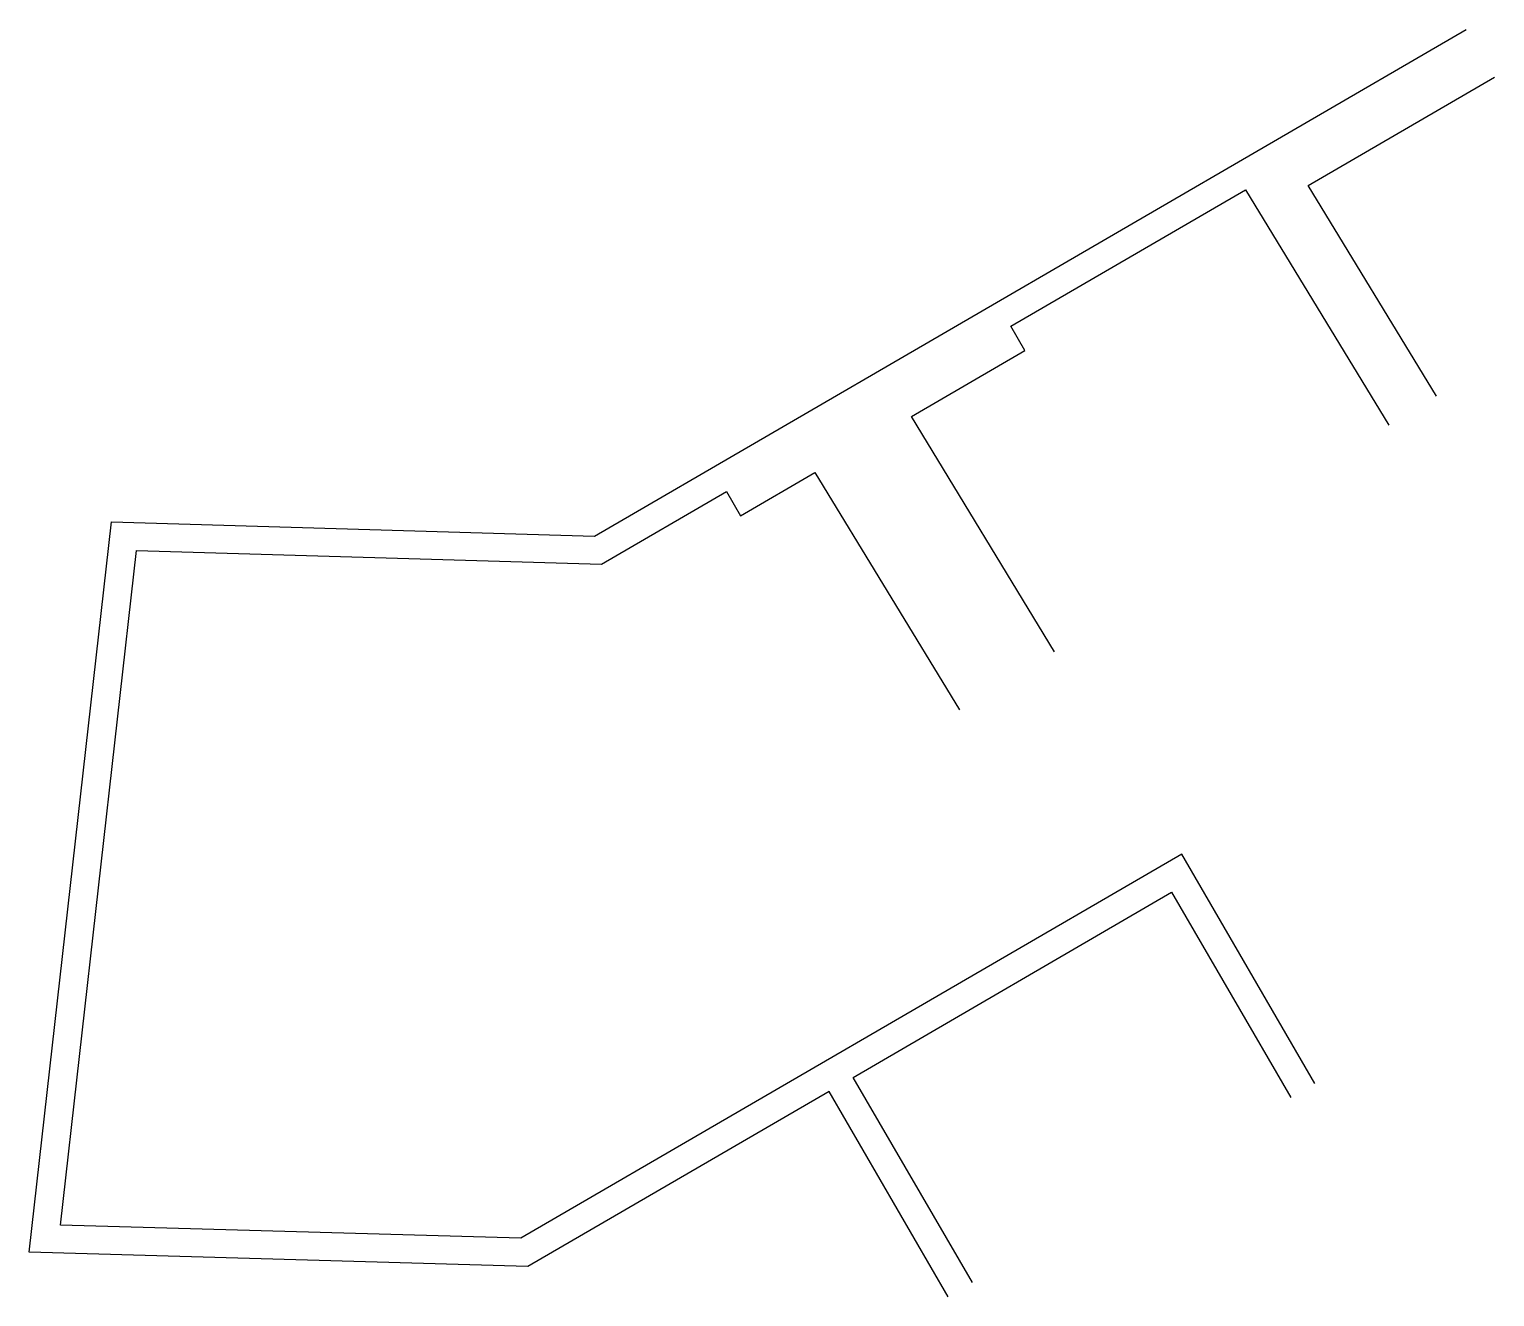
# Model space of a CAD drawing. Header units: millimetres. Extents: x -931 to 10092, y 315 to 9845.
import ezdxf

# ---------------------------------------------------------------- set-up
doc = ezdxf.new("R2010")
doc.units = ezdxf.units.MM
doc.layers.add('PP-BEAM', color=7, linetype='Continuous')

msp = doc.modelspace()

# ---------------------------------------------------------------- linework, layer by layer
at = {"layer": 'PP-BEAM'}
for points in [[(5982, 315), (5085, 1858), (2819, 542), (-931, 651), (-313, 6141), (3320, 6035), (9877, 9845)], [(9654, 7086), (8690, 8670), (10092, 9485)], [(6782, 5164), (5704, 6934), (6557, 7430), (6452, 7612), (8217, 8638), (9295, 6868)], [(8740, 1918), (7738, 3643), (2766, 754), (-697, 854), (-125, 5925), (3374, 5824), (4313, 6369), (4419, 6188), (4978, 6512), (6065, 4727)], [(6163, 421), (5266, 1964), (7662, 3356), (8558, 1812)]]:
    msp.add_lwpolyline(points, dxfattribs=at)

doc.saveas('drawing.dxf')
